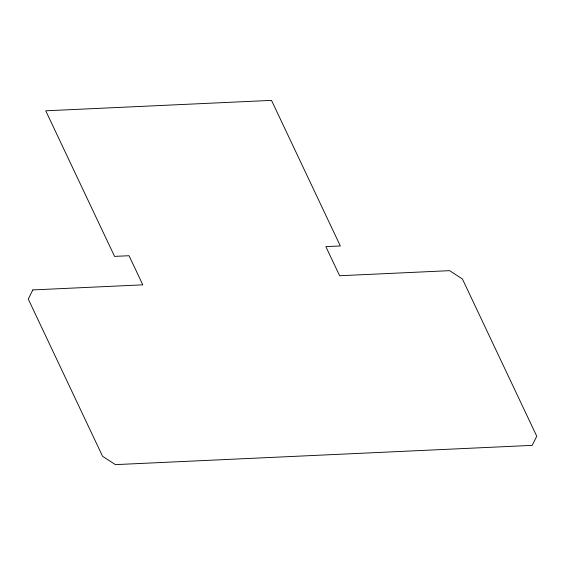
<?xml version="1.0" encoding="UTF-8"?>
<svg xmlns="http://www.w3.org/2000/svg" width="565" height="565" viewBox="0 0 565 565"><rect width="100%" height="100%" fill="white"/><g stroke="black" fill="none" stroke-linecap="round" stroke-linejoin="round"><path stroke-width="0.85" d="M32.805 289.923L28.25 299.055L102.576 456.294L115.387 464.628L532.195 445.368L536.75 436.236L462.424 279.004L449.613 270.663L339.622 275.748L325.857 246.63L340.328 245.959L271.511 100.372L45.744 110.804L114.561 256.39L129.032 255.726L142.797 284.838L32.805 289.923"/></g></svg>
